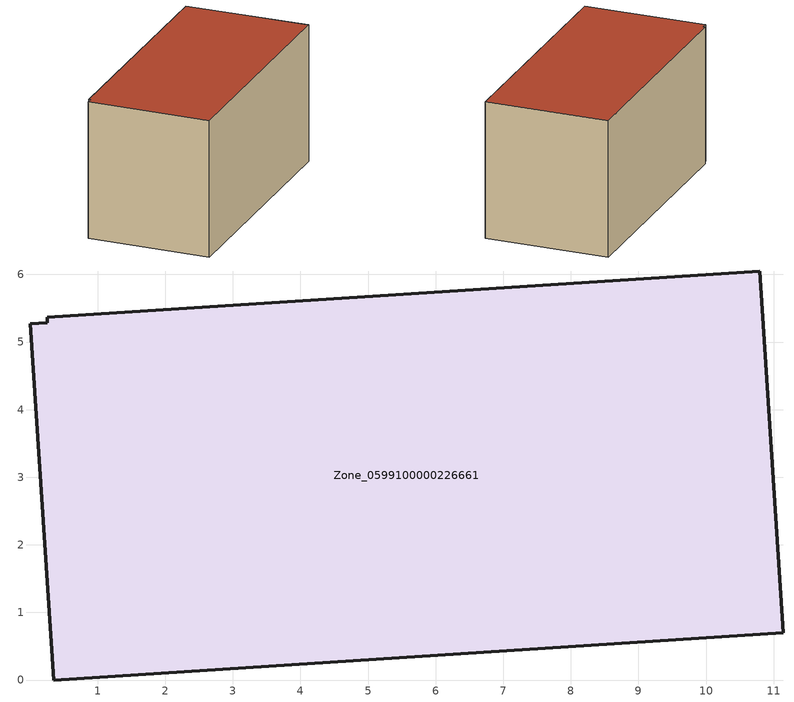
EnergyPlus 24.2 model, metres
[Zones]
Zone_0599100000226661
 floor ground (C_G): 11.14,0.7 0.35,0 0.01,5.27 0.26,5.29 0.25,5.37 10.79,6.05 z0
 wall outside (C_F): 11.14,0.7 10.79,6.05 0.25,5.37 0.26,5.29 0.01,5.27 0.35,0 11.14,0.7 z0:5.99
 roof outside (C_R): 0.35,0 11.14,0.7 10.79,6.05 0.25,5.37 0.26,5.29 0.01,5.27 z5.99
[BUILDING]
Pand.0599100000226661: North Axis=0; Terrain=City; Loads Convergence Tolerance Value=0.04; Temperature Convergence Tolerance Value=0.4; Solar Distribution=FullExterior; Maximum Number of Warmup Days=25; Minimum Number of Warmup Days=1
[Site:Location]
Rotterdam.The.Hague.AP_ZH_NLD Design_Conditions: Latitude=51.96; Longitude=4.45; Time Zone=1; Elevation=-4.5
[SITE:GROUNDTEMPERATURE:BUILDINGSURFACE]
18, 18, 18, 18, 18, 18, 18, 18, 18, 18, 18, 18
[MATERIAL] Thermal Absorptance=0.9; Solar Absorptance=0.7; Visible Absorptance=0.7
Name | Roughness | Thickness | Conductivity | Density | Specific Heat
G.TI.1992-2005 | MediumSmooth | 0.15 | 0.06 | 540 | 1210
F.TI.1992-2005 | Rough | 0.3 | 0.12 | 1920 | 840
R.TI.1992-2005 | MediumRough | 0.2 | 0.08 | 1500 | 1000
[CONSTRUCTION]
C_G: G.TI.1992-2005
C_F: F.TI.1992-2005
C_R: R.TI.1992-2005
[ZONE]
Zone_0599100000226661: Type=1; Multiplier=1; Ceiling Height=Autocalculate; Volume=Autocalculate; Floor Area=autocalculate; Part of Total Floor Area=Yes
[ZONEINFILTRATION:DESIGNFLOWRATE]
Infil_Zone_0599100000226661: Zone or ZoneList or Space or SpaceList=Zone_0599100000226661; Schedule=AlwaysOn; Design Flow Rate Calculation Method=Flow/Area; Flow Rate per Floor Area=0.0015; Constant Term Coefficient=1; Temperature Term Coefficient=0; Velocity Term Coefficient=0; Velocity Squared Term Coefficient=0
[HVACTEMPLATE:ZONE:IDEALLOADSAIRSYSTEM]
Zone_0599100000226661: Maximum Heating Supply Air Temperature=50; Minimum Cooling Supply Air Temperature=13; Maximum Heating Supply Air Humidity Ratio=0.0156; Minimum Cooling Supply Air Humidity Ratio=0.0077; Heating Limit=NoLimit; Cooling Limit=NoLimit; Dehumidification Control Type=ConstantSensibleHeatRatio; Cooling Sensible Heat Ratio=0.7; Dehumidification Setpoint=60; Humidification Control Type=None; Humidification Setpoint=30; Outdoor Air Method=None; Outdoor Air Flow Rate per Person=0.00944; Outdoor Air Flow Rate per Zone Floor Area=0; Outdoor Air Flow Rate per Zone=0; Demand Controlled Ventilation Type=None; Outdoor Air Economizer Type=NoEconomizer; Heat Recovery Type=None; Sensible Heat Recovery Effectiveness=0.7; Latent Heat Recovery Effectiveness=0.65
[ZONECONTROL:THERMOSTAT]
ThermostatControl_Zone_0599100000226661: Zone or ZoneList=Zone_0599100000226661; Control Type Schedule=DualSetpointControlType; Control 1=Thermostat_Zone_0599100000226661; Temperature Difference Between Cutout And Setpoint=0
[THERMOSTATSETPOINT:DUALSETPOINT]
Thermostat_Zone_0599100000226661: Heating Setpoint Temperature Schedule=HeatingSetpoint_Zone_0599100000226661; Cooling Setpoint Temperature Schedule=CoolingSetpoint_Zone_0599100000226661
[SCHEDULE:COMPACT]
HeatingSetpoint_Zone_0599100000226661: Through: 12/31, For: AllDays, Until: 24:00, 21
CoolingSetpoint_Zone_0599100000226661: Through: 12/31, For: AllDays, Until: 24:00, 24
DualSetpointControlType: Through: 12/31, For: AllDays, Until: 24:00, 4
AlwaysOn: Through: 12/31, For: AllDays, Until: 24:00, 1
